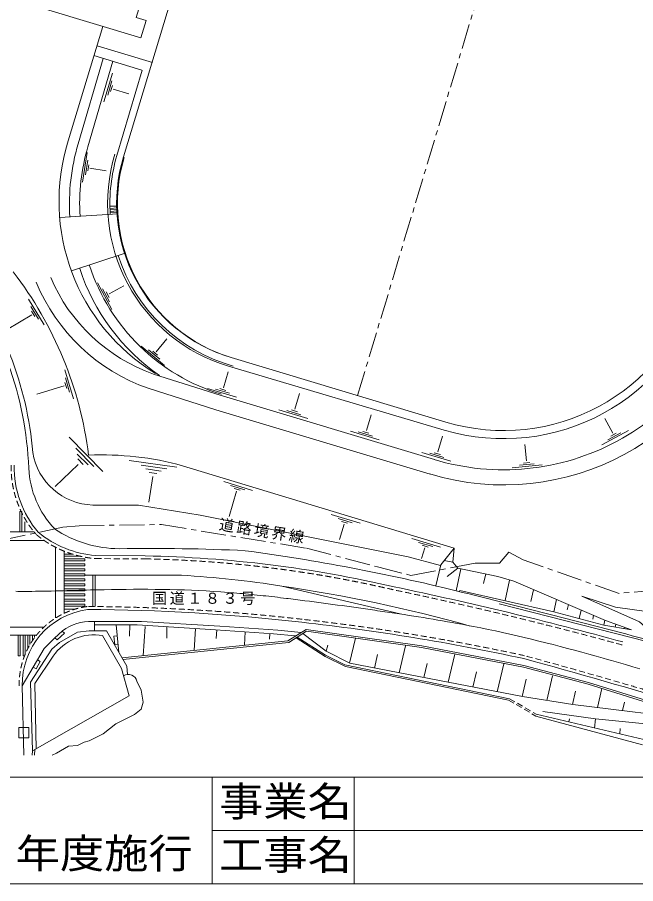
# Model space of a CAD drawing. Units: millimetres, scale not verified. Extents: x -273834 to 283729, y -197114 to 193886.
# Drawn here: x -37338 to 85632, y -197114 to -24992 of the extents above; entities that cross this region are included whole.
import ezdxf
from ezdxf.enums import TextEntityAlignment as Align

# ---------------------------------------------------------------- set-up
doc = ezdxf.new("R2010")
doc.units = ezdxf.units.MM
doc.header["$LTSCALE"] = 1000
for name, pattern in [('CHAIN1', [8, 5, -1, 1, -1]), ('CHAIN2', [12, 9, -1, 1, -1]), ('DASHED1', [1.8, 1.2, -0.6])]:
    doc.linetypes.add(name, pattern=pattern)
for name, color, linetype, lineweight in [('2-1_道路', 7, 'Continuous', 5), ('2-2_ｸﾞﾗﾝﾄﾞ', 3, 'Continuous', 5), ('2-3_敷地境界', 2, 'CHAIN1', 5), ('2-4_法', 7, 'Continuous', 5), ('2-5_法-2', 4, 'Continuous', 5), ('2-6_建物', 4, 'Continuous', 5)]:
    doc.layers.add(name, color=color, linetype=linetype, lineweight=lineweight)
doc.styles.add('ＭＳ ゴシック', font='')
doc.styles.get('ＭＳ ゴシック').set_extended_font_data('MS Gothic')

msp = doc.modelspace()

# ---------------------------------------------------------------- linework, layer by layer
at = {"layer": '2-1_道路', "color": 3}
for p, q in [((2974, -100072), (-10226, -95858)), ((2112, -102946), (-11289, -98698)), ((45604, -112865), (2974, -100072)), ((44742, -115738), (2112, -102946)), ((-21769, -131929), (-11901, -131987)), ((-36014, -171603), (-36360, -157827)), ((98583, -164119), (76280, -157152))]:
    msp.add_line(p, q, dxfattribs=at)
at = {"layer": '2-1_道路'}
for p, q in [((-36841, -127223), (-36841, -123150)), ((-36441, -123150), (-36841, -123150)), ((-36441, -127222), (-36441, -123150)), ((-35841, -127222), (-35841, -125233)), ((-34001, -127241), (-47331, -127241)), ((-31954, -128961), (-48653, -128961)), ((-29713, -144300), (-29713, -130286)), ((-27993, -143314), (-27993, -131069)), ((-27993, -131619), (-26458, -131619)), ((-27993, -132019), (-25011, -132019)), ((-27978, -132559), (-23901, -132559)), ((-27978, -132959), (-23901, -132959)), ((-27978, -133559), (-23901, -133559)), ((-27978, -133959), (-23901, -133959)), ((-23901, -132959), (-23901, -132559)), ((-23901, -133959), (-23901, -133559)), ((-27978, -134559), (-23901, -134559)), ((-27978, -134959), (-23901, -134959)), ((-27978, -135559), (-23901, -135559)), ((-27977, -135959), (-23901, -135959)), ((-23901, -134959), (-23901, -134559)), ((-23901, -135959), (-23901, -135559)), ((-23901, -135846), (-4663, -135846)), ((-22349, -135846), (-22349, -142055)), ((-21869, -135846), (-21869, -142058)), ((-27977, -136559), (-23901, -136559)), ((-27977, -136959), (-23901, -136959)), ((-27977, -137559), (-23901, -137559)), ((-23901, -136959), (-23901, -136559)), ((-23901, -137959), (-23901, -137559)), ((-27976, -137959), (-23901, -137959)), ((-27976, -138559), (-23901, -138559)), ((-27976, -138959), (-23901, -138959)), ((-23901, -138959), (-23901, -138559)), ((15244, -137994), (38791, -143528)), ((-27976, -139559), (-23901, -139559)), ((-27975, -139959), (-23901, -139959)), ((-27975, -140559), (-23901, -140559)), ((-27974, -140959), (-23901, -140959)), ((-23901, -139959), (-23901, -139559)), ((-23901, -140959), (-23901, -140559)), ((-27974, -141559), (-23901, -141559)), ((-27974, -141959), (-23901, -141959)), ((-27974, -142559), (-25985, -142559)), ((-23901, -141959), (-23901, -141559)), ((-49587, -146168), (-32217, -146168)), ((-47905, -147733), (-33519, -147733)), ((-37160, -147748), (-37160, -151825)), ((-36760, -147748), (-36760, -151825)), ((-36160, -147748), (-36160, -151825)), ((-35760, -147748), (-35760, -151502)), ((-35220, -147733), (-35220, -150344)), ((-34820, -147733), (-34820, -149619)), ((-34287, -147724), (-34287, -148773)), ((-33887, -147724), (-33887, -148209)), ((-37160, -151825), (-36760, -151825)), ((-36160, -151825), (-35891, -151825))]:
    msp.add_line(p, q, dxfattribs=at)
at = {"layer": '2-1_道路', "linetype": 'DASHED1'}
msp.add_line((-21773, -132528), (-11904, -132586), dxfattribs=at)
at = {"layer": '2-1_道路', "color": 4, "linetype": 'CHAIN2'}
for points in [[(-18611, -138676), (-20060, -138702), (-21509, -138734), (-22349, -138755), (-22801, -138766), (-23579, -138787), (-24358, -138809), (-25136, -138831), (-25914, -138854), (-26693, -138876), (-27471, -138899), (-28249, -138920), (-29027, -138941), (-29806, -138961), (-30584, -138979), (-31362, -138995), (-32141, -139010), (-32919, -139022), (-33698, -139032), (-34476, -139038), (-35255, -139042), (-36034, -139042), (-36813, -139039), (-37265, -139035), (-37649, -139030)], [(17969, -140654), (17040, -140539), (16502, -140473), (16166, -140432), (15588, -140362), (15009, -140292), (14430, -140223), (13851, -140156), (13272, -140089), (12693, -140023), (12114, -139958), (11534, -139894), (10955, -139831), (10375, -139770), (9796, -139710), (9216, -139651), (8636, -139594), (8056, -139538), (7476, -139484), (6895, -139431), (6315, -139380), (5734, -139331), (5398, -139304), (4560, -139238), (3116, -139133), (1670, -139039), (224, -138956), (-1223, -138884), (-2670, -138821), (-4118, -138768), (-5566, -138723), (-7015, -138688), (-8464, -138661), (-9913, -138642), (-11363, -138631), (-12812, -138627), (-14262, -138630), (-15712, -138639), (-17161, -138655), (-18611, -138676)], [(53394, -146022), (52554, -145859), (52003, -145754), (51053, -145576), (50102, -145401), (49150, -145229), (48197, -145061), (47244, -144896), (46291, -144734), (45337, -144574), (44383, -144418), (43428, -144263), (42472, -144111), (41517, -143961), (40561, -143813), (39604, -143667), (38648, -143523), (37691, -143379), (36734, -143238), (35777, -143097), (34820, -142957), (34265, -142876), (33728, -142798), (32801, -142665), (31875, -142532), (30949, -142400), (30023, -142268), (29096, -142138), (28170, -142008), (27243, -141879), (26317, -141751), (25390, -141625), (24463, -141499), (23535, -141375), (22608, -141251), (21681, -141129), (20753, -141008), (19825, -140889), (18897, -140771), (17969, -140654)], [(86435, -154426), (85034, -154011), (83632, -153598), (82229, -153189), (80825, -152784), (80009, -152551), (79186, -152317), (77766, -151917), (76344, -151521), (74921, -151131), (73496, -150745), (72070, -150365), (70643, -149991), (69214, -149622), (67784, -149259), (66352, -148903), (64918, -148553), (63483, -148210), (62047, -147874), (60609, -147546), (59169, -147225), (57728, -146912), (56285, -146607), (54840, -146310), (53394, -146022)]]:
    msp.add_lwpolyline(points, dxfattribs=at)
at = {"layer": '2-1_道路', "color": 3}
msp.add_lwpolyline([(144481, -167245), (94336, -150623), (58458, -141532)], dxfattribs=at)
for centre, radius, start, end in [((-102684, -117132), 67662, 2.16202, 38.04134), ((1123, -63234), 34542, 202.87402, 250.81747), ((1123, -63234), 37573, 202.51186, 250.71005), ((59343, -67081), 47800, 253.21429, 343.21431), ((59343, -67081), 50800, 253.21431, 343.21429), ((-17923, -114265), 20061, 179.17627, 220.5224), ((-16237, -113625), 18857, 182.90285, 223.52698), ((-20114, -111491), 20504, 230.44077, 265.36801), ((-16955, -107355), 23209, 236.06926, 269.74739), ((-10580, -515214), 384705, 87.23415, 90.96471), ((-16395, -370243), 238299, 76.91092, 88.91939), ((-44991, -524489), 397082, 76.17407, 82.33327), ((-115821, -875079), 752738, 74.67719, 78.24193), ((-533746, -2502821), 2434894, 75.12202, 76.13109), ((-21372, -157507), 14991, 97.64015, 181.22481), ((-24970, -528952), 386307, 83.43018, 89.76193), ((-28439, -575672), 433120, 77.75658, 83.68144), ((-251352, -1308401), 1198085, 71.59451, 74.76837)]:
    msp.add_arc(centre, radius, start, end, dxfattribs=at)
at = {"layer": '2-1_道路', "linetype": 'DASHED1'}
for centre, radius, start, end in [((-17923, -114265), 20661, 179.17627, 220.5224), ((-20114, -111491), 21104, 230.44077, 265.36801), ((-16395, -370243), 237699, 76.91092, 88.91939), ((-115821, -875079), 752138, 74.67719, 78.24193), ((-21372, -157507), 15591, 97.64015, 181.22481), ((-24970, -528952), 386907, 83.43018, 89.76193), ((-28439, -575672), 433720, 77.75658, 83.68144), ((-251352, -1308401), 1198685, 71.50853, 74.76837)]:
    msp.add_arc(centre, radius, start, end, dxfattribs=at)
at = {"layer": '2-1_道路'}
for centre, radius, start, end in [((-14934, -324354), 188787, 80.80199, 86.88135), ((-28603, -438394), 303583, 74.49561, 81.69566)]:
    msp.add_arc(centre, radius, start, end, dxfattribs=at)
at = {"layer": '2-2_ｸﾞﾗﾝﾄﾞ', "color": 7, "linetype": 'CHAIN1'}
msp.add_line((30313, -100132), (83594, 76503), dxfattribs=at)
at = {"layer": '2-2_ｸﾞﾗﾝﾄﾞ', "color": 2}
for p, q in [((-16223, -52710), (18575, 62652)), ((47846, -105394), (5216, -92601))]:
    msp.add_line(p, q, dxfattribs=at)
at = {"layer": '2-2_ｸﾞﾗﾝﾄﾞ'}
for p, q in [((283729, -175941), (-273834, -175941)), ((1418, -175941), (1418, -197114)), ((29649, -175941), (29649, -197114)), ((283729, -186527), (1418, -186527)), ((283729, -197114), (-273834, -197114))]:
    msp.add_line(p, q, dxfattribs=at)
at = {"layer": '2-2_ｸﾞﾗﾝﾄﾞ', "color": 2}
for centre, radius, start, end in [((14414, -61952), 32000, 163.21434, 253.29663), ((14579, -62001), 32000, 163.37886, 253.29662), ((59342, -67081), 40000, 253.29662, 343.21432)]:
    msp.add_arc(centre, radius, start, end, dxfattribs=at)
at = {"layer": '2-3_敷地境界'}
for p, q in [((58582, -133431), (53700, -133431)), ((82338, -139445), (63256, -132781))]:
    msp.add_line(p, q, dxfattribs=at)
for points in [[(-55817, -124400), (-47034, -125285), (-40655, -128961), (-28293, -126271), (-25044, -126002), (-8680, -125763), (20168, -130468), (34265, -134165), (40936, -135874), (53700, -133431)], [(58582, -133431), (60379, -131242), (63256, -132781)], [(109239, -142896), (101226, -140760), (90279, -138730), (82338, -139445)]]:
    msp.add_lwpolyline(points, dxfattribs=at)
at = {"layer": '2-4_法'}
for p, q in [((-20326, -26806), (-27219, -49524)), ((-21487, -30634), (-10469, -33970)), ((-22132, -32584), (-12571, -35479)), ((-20251, -33154), (-25235, -50116)), ((-18374, -33722), (-23288, -50698)), ((-12536, -35490), (-17520, -52419)), ((-17417, -62505), (-18915, -62529)), ((-17432, -62853), (-18906, -62947)), ((-17413, -63152), (-18896, -63247)), ((-17394, -63452), (-18884, -63547)), ((-17355, -64050), (-28909, -64792)), ((-17374, -63751), (-18869, -63847)), ((-15863, -71864), (-26590, -75340)), ((47525, -107045), (4653, -94310)), ((49557, -130462), (-4476, -114067)), ((49557, -130462), (46884, -133751)), ((49557, -130462), (49261, -133235)), ((46884, -133751), (45908, -137952)), ((49261, -133235), (47567, -132911)), ((-22387, -145003), (-12662, -144997)), ((-21975, -145055), (-21975, -146910)), ((-21975, -145698), (-13528, -145692)), ((-17141, -151199), (-17697, -145695)), ((-13528, -145692), (2093, -146680)), ((79286, -145741), (84788, -146670)), ((-27932, -147330), (-29424, -148655)), ((-28418, -146944), (-27932, -147330)), ((-15590, -153872), (-19631, -146910)), ((-18160, -147937), (-17478, -147863)), ((14487, -146760), (19100, -147237)), ((16631, -149229), (20196, -146960)), ((20196, -146960), (43025, -150168)), ((-28938, -149214), (-30453, -150512)), ((-29847, -148256), (-29424, -148655)), ((-16532, -152249), (16456, -148866)), ((-16323, -152609), (16631, -149229)), ((18117, -148283), (23894, -152007)), ((18337, -148144), (23920, -151743)), ((-31997, -150416), (-36360, -157827)), ((43025, -150168), (63352, -154125)), ((43091, -149836), (63419, -153793)), ((-33840, -157313), (-30230, -151927)), ((-32799, -152984), (-33621, -154438)), ((-32799, -152984), (-33314, -152654)), ((23920, -151743), (27815, -153612)), ((-34178, -154121), (-33621, -154438)), ((-15590, -153872), (-15431, -155542)), ((27815, -153612), (60556, -160359)), ((63352, -154125), (76212, -157487)), ((63419, -153793), (76278, -157155)), ((-33840, -157313), (-33601, -170311)), ((76212, -157487), (99066, -164695)), ((-15121, -159813), (-34315, -170716)), ((97046, -170802), (65845, -163464)), ((87008, -169513), (65805, -163830)), ((-34315, -170716), (-34358, -171603)), ((-33830, -170441), (-33887, -171603))]:
    msp.add_line(p, q, dxfattribs=at)
at = {"layer": '2-4_法', "linetype": 'DASHED1'}
for p, q in [((60345, -160624), (65805, -163830)), ((60556, -160359), (65845, -163464))]:
    msp.add_line(p, q, dxfattribs=at)
at = {"layer": '2-4_法'}
for points in [[(46838, -133929), (40361, -132182), (-978, -123895), (-13242, -121895), (-22342, -121893)], [(49261, -133235), (50239, -134457), (58204, -136063)], [(58204, -136063), (61372, -137038), (79601, -144796), (84788, -146670)], [(79286, -145741), (69383, -143082), (50648, -138841), (50596, -139084)], [(91440, -149557), (86368, -145094), (74945, -140011), (81650, -142171), (91586, -143586), (110769, -149754), (125105, -154492), (135273, -157723), (141578, -162314), (145890, -166625)], [(-12662, -144997), (2959, -145985), (14487, -146760)], [(-31997, -150416), (-29919, -148338), (-28339, -146885)], [(-28938, -149214), (-25360, -147161), (-23041, -146910), (-19631, -146910)], [(-15121, -159813), (-16614, -154342), (-20369, -147825)], [(-18160, -147937), (-17972, -149691), (-17301, -149619)], [(2093, -146680), (13621, -147456), (17934, -147901)], [(16456, -148866), (20121, -146608), (43091, -149836)], [(19450, -147435), (24088, -150910), (28761, -153324)], [(-30453, -150512), (-34714, -157106), (-34315, -170716)], [(23894, -152007), (27931, -153945), (60345, -160624)], [(28761, -153324), (48364, -157096), (63094, -159929), (73127, -161523), (99066, -164695)], [(-13539, -156903), (-12714, -158699), (-12310, -161051), (-12679, -162412), (-14035, -163517), (-16157, -164561)], [(101966, -165652), (97524, -166090), (95135, -166090), (87571, -165354), (77614, -164350), (67143, -162881)], [(-16132, -164548), (-17758, -165347), (-20287, -167329), (-23024, -168752), (-24039, -169022), (-25380, -169657), (-27143, -169817)], [(-27143, -169817), (-29555, -171186), (-30435, -171603)]]:
    msp.add_lwpolyline(points, dxfattribs=at)
msp.add_lwpolyline([(-37018, -168118), (-37018, -166118), (-35018, -166118), (-35018, -168118)], close=True, dxfattribs=at)
for centre, radius, start, end in [((11180, -61503), 40224, 162.67345, 238.43846), ((14579, -62001), 41550, 163.37885, 183.66652), ((14579, -62001), 39518, 163.37886, 183.66156), ((14414, -61952), 33799, 163.21436, 253.21439), ((14579, -62001), 33499, 163.37883, 183.67136), ((14579, -62001), 33499, 197.95169, 254.40292), ((-102684, -117132), 68662, 4.72647, 38.04134), ((-97356, -121222), 74759, 7.10275, 37.62036), ((14579, -62001), 41550, 198.03076, 235.3242), ((14579, -62001), 39518, 198.09935, 253.37885), ((59343, -67081), 41613, 253.52646, 343.21431), ((-21953, -109430), 12469, 189.29849, 268.21143), ((-20510, -172865), 60945, 74.7462, 92.50159), ((-22593, -154704), 9703, 88.78227, 126.30722), ((-22089, -157594), 9919, 80.01312, 145.15683), ((-15244, -157278), 1746, 12.40575, 123.59268)]:
    msp.add_arc(centre, radius, start, end, dxfattribs=at)
at = {"layer": '2-5_法-2'}
for p, q in [((-18412, -36063), (-20145, -41808)), ((-18520, -37633), (-19367, -40441)), ((-18427, -38536), (-18790, -39740)), ((-18273, -39239), (-15132, -40186)), ((-23447, -51825), (-24398, -57749)), ((-23345, -53394), (-23809, -56291)), ((-23132, -54277), (-23331, -55519)), ((-22886, -54953), (-19646, -55473)), ((-21400, -77762), (-18563, -83049)), ((-20366, -78947), (-18980, -81532)), ((-19056, -79909), (-16165, -78358)), ((-19662, -79520), (-19067, -80628)), ((-35113, -80956), (-32028, -86102)), ((-34624, -82451), (-33116, -84967)), ((-34471, -84069), (-39350, -86994)), ((-34494, -83350), (-33847, -84428)), ((-9703, -91431), (-7626, -88892)), ((-12690, -90345), (-8046, -94144)), ((-11281, -91045), (-9011, -92902)), ((-10411, -91304), (-9438, -92100)), ((-27859, -95050), (-26165, -100806)), ((3655, -98596), (4593, -95452)), ((-27861, -97522), (-27506, -98728)), ((-27762, -96619), (-26934, -99433)), ((-28019, -98224), (-33477, -99831)), ((480, -98744), (6230, -100460)), ((2050, -98847), (4860, -99686)), ((2953, -98752), (4158, -99111)), ((17864, -102849), (18802, -99706)), ((14689, -102998), (20439, -104714)), ((16259, -103101), (19069, -103940)), ((17162, -103005), (18367, -103365)), ((32077, -107092), (33015, -103948)), ((81060, -107597), (79509, -104706)), ((-27038, -108426), (-20329, -115202)), ((28902, -107240), (34651, -108956)), ((30471, -107343), (33282, -108182)), ((31374, -107247), (32579, -107607)), ((46289, -111334), (47227, -108190)), ((84200, -107104), (78912, -109941)), ((82683, -107521), (80098, -108907)), ((81779, -107608), (80671, -108203)), ((63920, -113136), (63594, -109872)), ((-25712, -110618), (-22105, -114261)), ((-25418, -111769), (-23276, -113931)), ((43114, -111482), (48863, -113198)), ((44684, -111585), (47494, -112424)), ((45587, -111489), (46791, -111849)), ((-25313, -112728), (-24246, -113805)), ((-15075, -113045), (-5629, -114348)), ((64581, -113422), (63329, -113547)), ((-29786, -118173), (-25257, -113806)), ((-12690, -113980), (-7612, -114680)), ((-11757, -114714), (-8742, -115130)), ((67010, -113882), (61040, -114480)), ((65449, -113687), (62531, -113979)), ((-11159, -121307), (-10391, -116234)), ((-11091, -115412), (-9589, -115619)), ((3714, -117236), (9459, -118969)), ((5081, -118014), (7889, -118861)), ((5782, -118591), (6986, -118954)), ((6283, -119107), (4760, -124156)), ((25077, -123787), (30822, -125520)), ((26444, -124565), (29253, -125412)), ((27146, -125142), (28349, -125505)), ((27646, -125658), (26711, -128757)), ((41100, -128528), (46845, -130261)), ((42467, -129306), (45276, -130154)), ((43669, -130400), (43027, -132530)), ((43168, -129884), (44372, -130247)), ((48171, -136101), (50239, -134457)), ((49901, -138912), (50856, -134582)), ((55390, -137499), (55813, -135581)), ((59647, -140862), (60547, -136784)), ((64779, -141055), (65296, -138708)), ((69384, -143082), (69915, -140674)), ((72035, -142706), (72262, -141673)), ((74425, -144435), (74796, -142751)), ((77105, -144548), (77269, -143804)), ((-15014, -147967), (-14957, -145693)), ((-12295, -151815), (-11914, -145988)), ((-7631, -148358), (-7595, -146067)), ((79287, -145741), (79505, -144755)), ((81573, -146127), (81699, -145554)), ((83371, -146431), (83427, -146179)), ((-2165, -150774), (-1881, -146429)), ((2208, -148421), (2321, -146696)), ((7809, -149753), (7984, -147076)), ((12787, -148548), (12862, -147405)), ((29909, -148325), (28753, -153322)), ((24380, -149754), (24109, -150925)), ((39863, -149828), (38615, -155220)), ((34312, -151596), (33692, -154272)), ((49661, -151496), (48364, -157096)), ((44175, -153374), (43529, -156165)), ((59389, -153437), (58108, -158970)), ((53973, -155025), (53275, -158041)), ((63833, -156485), (63038, -159921)), ((69119, -155817), (67987, -160707)), ((73662, -158835), (73042, -161513)), ((78918, -158363), (78047, -162125)), ((83414, -161057), (83026, -162734)), ((72499, -164344), (72308, -164984)), ((77614, -164350), (77447, -166193)), ((82551, -166264), (82465, -167373))]:
    msp.add_line(p, q, dxfattribs=at)
at = {"layer": '2-6_建物', "color": 2}
for p, q in [((-12754, -29090), (-31710, -23372)), ((-13157, -23328), (-13677, -25052)), ((-11714, -25644), (-13677, -25052)), ((-11714, -25644), (-12754, -29090))]:
    msp.add_line(p, q, dxfattribs=at)

# ---------------------------------------------------------------- texts
at = {"layer": '2-2_ｸﾞﾗﾝﾄﾞ', "color": 2, "style": 'ＭＳ ゴシック', "width": 1.1}
for s, p in [('事業名', (2786, -185483)), ('年度施行', (-37657, -195806)), ('工事名', (2786, -196089))]:
    msp.add_text(s, height=5865, dxfattribs=at).set_placement(p, align=Align.BOTTOM_LEFT)
at = {"layer": '2-4_法', "insert": (2630, -126995), "char_height": 2199, "attachment_point": 7, "rotation": 350.893, "style": 'ＭＳ ゴシック'}
msp.add_mtext('\\T1.17;道路境界線', dxfattribs=at)
at = {"layer": '2-4_法', "insert": (-10561, -141754), "char_height": 2199, "attachment_point": 7, "style": 'ＭＳ ゴシック'}
msp.add_mtext('\\T1.17;国道１８３号', dxfattribs=at)

doc.saveas('drawing.dxf')
